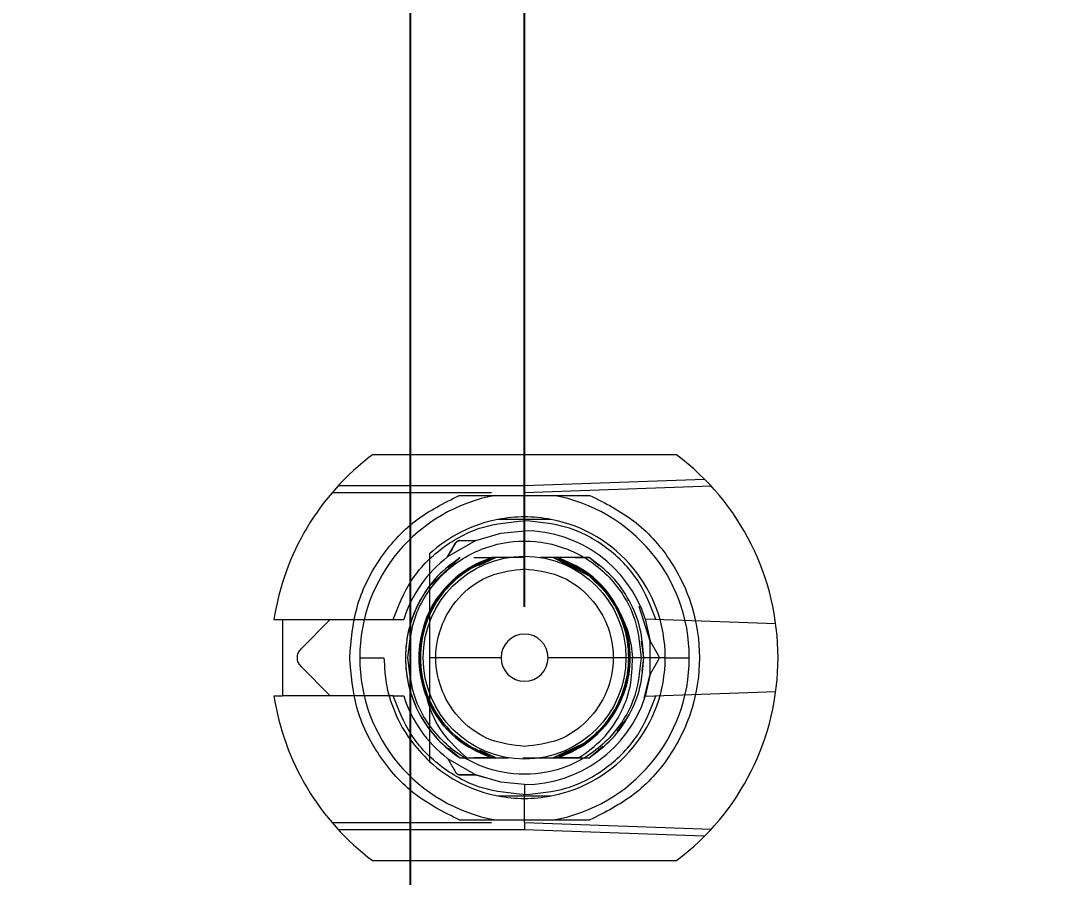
# Model space of a CAD drawing. Header units: millimetres. Extents: x -84 to 500, y -79 to 355.
# Drawn here: x 197.83 to 218.03, y 236.21 to 253.1 of the extents above; entities that cross this region are included whole.
import ezdxf
from ezdxf.lldxf.tags import DXFTag

# ---------------------------------------------------------------- set-up
doc = ezdxf.new("R2010")
doc.units = ezdxf.units.MM
doc.header["$PDSIZE"] = -1
tags = doc.linetypes.add('HIDDEN', pattern=[1.905, 1.27, -0.635]).pattern_tags.tags
tags[6:7] = [DXFTag(74, 4), DXFTag(75, 0), DXFTag(340, '0'), DXFTag(46, 1.0), DXFTag(50, 0.0), DXFTag(44, 0.0), DXFTag(45, 0.0)]
tags[4:5] = [DXFTag(74, 4), DXFTag(75, 0), DXFTag(340, '0'), DXFTag(46, 1.0), DXFTag(50, 0.0), DXFTag(44, 0.0), DXFTag(45, 0.0)]
doc.dimstyles.new('ISO-25', dxfattribs={"dimtxt": 2.5, "dimasz": 2.5, "dimexe": 1.25, "dimexo": 0.625, "dimtad": 1, "dimtxsty": 'Standard', "dimcen": 2.5, "dimadec": 0, "dimazin": 0, "dimtfac": 1, "dimtmove": 0, "dimatfit": 3, "dimfxl": 0, "dimarcsym": 0})

# ---------------------------------------------------------------- blocks, each defined once
blk = doc.blocks.new('*D108')
at = {"color": 0, "linetype": 'ByBlock', "lineweight": -2}
blk.add_line((199.14, 281.62), (199.14, 338.512), dxfattribs=at)
at = {"layer": 'DEFPOINTS', "color": 0, "linetype": 'ByBlock'}
blk.add_point((199.14, 280.62), dxfattribs=at)
at = {"color": 0, "linetype": 'ByBlock', "insert": (195.866, 329.167), "char_height": 3.5, "attachment_point": 5, "rotation": 90}
blk.add_mtext('199,140', dxfattribs=at)
blk = doc.blocks.new('*D173')
at = {"color": 0, "linetype": 'ByBlock', "lineweight": -2}
for p, q in [((277.156, 317.086), (277.156, 345.059)), ((272.91, 310.482), (277.156, 317.086)), ((272.91, 282.085), (272.91, 310.482))]:
    blk.add_line(p, q, dxfattribs=at)
at = {"layer": 'DEFPOINTS', "color": 0, "linetype": 'ByBlock'}
blk.add_point((272.91, 281.085), dxfattribs=at)
at = {"color": 0, "linetype": 'ByBlock', "insert": (273.882, 335.136), "char_height": 3.5, "attachment_point": 5, "rotation": 90}
blk.add_mtext('273,130', dxfattribs=at)
blk = doc.blocks.new('*D104')
at = {"color": 0, "linetype": 'ByBlock', "lineweight": -2}
for p, q in [((357.387, 315.419), (357.387, 343.952)), ((359.8, 308.815), (357.387, 315.419)), ((359.8, 282.085), (359.8, 308.815))]:
    blk.add_line(p, q, dxfattribs=at)
at = {"layer": 'DEFPOINTS', "color": 0, "linetype": 'ByBlock'}
blk.add_point((359.8, 281.085), dxfattribs=at)
at = {"color": 0, "linetype": 'ByBlock', "insert": (354.113, 333.75), "char_height": 3.5, "attachment_point": 5, "rotation": 90}
blk.add_mtext('359,800', dxfattribs=at)
blk = doc.blocks.new('*D107')
at = {"color": 0, "linetype": 'ByBlock', "lineweight": -2}
blk.add_line((225.565, 287.37), (225.565, 343.578), dxfattribs=at)
at = {"layer": 'DEFPOINTS', "color": 0, "linetype": 'ByBlock'}
blk.add_point((225.565, 286.37), dxfattribs=at)
at = {"color": 0, "linetype": 'ByBlock', "insert": (222.291, 332.78), "char_height": 3.5, "attachment_point": 5, "rotation": 90}
blk.add_mtext('225,565', dxfattribs=at)
blk = doc.blocks.new('*D182')
at = {"color": 0, "linetype": 'ByBlock', "lineweight": -2}
for p, q in [((297.66, 315.284), (297.66, 343.817)), ((306.665, 308.68), (297.66, 315.284)), ((306.665, 287.37), (306.665, 308.68))]:
    blk.add_line(p, q, dxfattribs=at)
at = {"layer": 'DEFPOINTS', "color": 0, "linetype": 'ByBlock'}
blk.add_point((306.665, 286.37), dxfattribs=at)
at = {"color": 0, "linetype": 'ByBlock', "insert": (294.386, 333.614), "char_height": 3.5, "attachment_point": 5, "rotation": 90}
blk.add_mtext('306,860', dxfattribs=at)
blk = doc.blocks.new('*D103')
at = {"color": 0, "linetype": 'ByBlock', "lineweight": -2}
blk.add_line((392.56, 287.37), (392.56, 345.31), dxfattribs=at)
at = {"layer": 'DEFPOINTS', "color": 0, "linetype": 'ByBlock'}
blk.add_point((392.56, 286.37), dxfattribs=at)
at = {"color": 0, "linetype": 'ByBlock', "insert": (389.286, 334.81), "char_height": 3.5, "attachment_point": 5, "rotation": 90}
blk.add_mtext('392,560', dxfattribs=at)
blk = doc.blocks.new('*D60')
at = {"color": 0, "linetype": 'ByBlock', "lineweight": -2}
for p, q in [((429.688, 279.42), (436.292, 282.059)), ((436.292, 282.059), (465.42, 282.059)), ((399.51, 279.42), (429.688, 279.42))]:
    blk.add_line(p, q, dxfattribs=at)
at = {"layer": 'DEFPOINTS', "color": 0, "linetype": 'ByBlock'}
blk.add_point((398.51, 279.42), dxfattribs=at)
at = {"color": 0, "linetype": 'ByBlock', "insert": (454.92, 285.333), "char_height": 3.5, "attachment_point": 5}
blk.add_mtext('279,420', dxfattribs=at)
blk = doc.blocks.new('*D190')
at = {"color": 0, "linetype": 'ByBlock', "lineweight": -2}
for p, q in [((429.827, 280.62), (436.431, 290.705)), ((436.431, 290.705), (464.964, 290.705)), ((361.265, 280.62), (429.827, 280.62))]:
    blk.add_line(p, q, dxfattribs=at)
at = {"layer": 'DEFPOINTS', "color": 0, "linetype": 'ByBlock'}
blk.add_point((360.265, 280.62), dxfattribs=at)
at = {"color": 0, "linetype": 'ByBlock', "insert": (454.762, 293.979), "char_height": 3.5, "attachment_point": 5}
blk.add_mtext('280,620', dxfattribs=at)
blk = doc.blocks.new('*D116')
at = {"color": 0, "linetype": 'ByBlock', "lineweight": -2}
for p, q in [((400.941, 308.34), (400.941, 337.468)), ((407.239, 301.736), (400.941, 308.34)), ((407.239, 211.51), (407.239, 301.736))]:
    blk.add_line(p, q, dxfattribs=at)
at = {"layer": 'DEFPOINTS', "color": 0, "linetype": 'ByBlock'}
blk.add_point((407.239, 210.51), dxfattribs=at)
at = {"color": 0, "linetype": 'ByBlock', "insert": (397.667, 326.968), "char_height": 3.5, "attachment_point": 5, "rotation": 90}
blk.add_mtext('407,239', dxfattribs=at)
blk = doc.blocks.new('*D94')
at = {"color": 0, "linetype": 'ByBlock', "lineweight": -2}
for p, q in [((432.095, 298.31), (435.867, 300.366)), ((435.867, 300.366), (463.84, 300.366)), ((426.491, 298.31), (432.095, 298.31))]:
    blk.add_line(p, q, dxfattribs=at)
at = {"layer": 'DEFPOINTS', "color": 0, "linetype": 'ByBlock'}
blk.add_point((425.491, 298.31), dxfattribs=at)
at = {"color": 0, "linetype": 'ByBlock', "insert": (453.918, 303.64), "char_height": 3.5, "attachment_point": 5}
blk.add_mtext('298,310', dxfattribs=at)
blk = doc.blocks.new('*D100')
at = {"color": 0, "linetype": 'ByBlock', "lineweight": -2}
for p, q in [((438.404, 304.8), (441.522, 311.942)), ((441.522, 311.942), (469.46, 311.942)), ((432.8, 304.8), (438.404, 304.8))]:
    blk.add_line(p, q, dxfattribs=at)
at = {"layer": 'DEFPOINTS', "color": 0, "linetype": 'ByBlock'}
blk.add_point((431.8, 304.8), dxfattribs=at)
at = {"color": 0, "linetype": 'ByBlock', "insert": (459.555, 315.216), "char_height": 3.5, "attachment_point": 5}
blk.add_mtext('304,800', dxfattribs=at)
blk = doc.blocks.new('*D102')
at = {"color": 0, "linetype": 'ByBlock', "lineweight": -2}
for p, q in [((423.034, 313.81), (423.034, 341.188)), ((431.8, 311.404), (423.034, 313.81)), ((431.8, 305.8), (431.8, 311.404))]:
    blk.add_line(p, q, dxfattribs=at)
at = {"layer": 'DEFPOINTS', "color": 0, "linetype": 'ByBlock'}
blk.add_point((431.8, 304.8), dxfattribs=at)
at = {"color": 0, "linetype": 'ByBlock', "insert": (419.76, 331.563), "char_height": 3.5, "attachment_point": 5, "rotation": 90}
blk.add_mtext('431,800', dxfattribs=at)
blk = doc.blocks.new('*D114')
at = {"color": 0, "linetype": 'ByBlock', "lineweight": -2}
for p, q in [((427.163, 240.585), (433.767, 246.415)), ((433.767, 246.415), (462.895, 246.415)), ((407.051, 240.585), (427.163, 240.585))]:
    blk.add_line(p, q, dxfattribs=at)
at = {"layer": 'DEFPOINTS', "color": 0, "linetype": 'ByBlock'}
blk.add_point((406.051, 240.585), dxfattribs=at)
at = {"color": 0, "linetype": 'ByBlock', "insert": (452.395, 249.689), "char_height": 3.5, "attachment_point": 5}
blk.add_mtext('240,585', dxfattribs=at)
blk = doc.blocks.new('*D117')
at = {"color": 0, "linetype": 'ByBlock', "lineweight": -2}
for p, q in [((375.623, 311.577), (375.623, 340.11)), ((378.2, 304.973), (375.623, 311.577)), ((378.2, 242.005), (378.2, 304.973))]:
    blk.add_line(p, q, dxfattribs=at)
at = {"layer": 'DEFPOINTS', "color": 0, "linetype": 'ByBlock'}
blk.add_point((378.2, 241.005), dxfattribs=at)
at = {"color": 0, "linetype": 'ByBlock', "insert": (372.349, 329.907), "char_height": 3.5, "attachment_point": 5, "rotation": 90}
blk.add_mtext('378,200', dxfattribs=at)
blk = doc.blocks.new('*D118')
at = {"color": 0, "linetype": 'ByBlock', "lineweight": -2}
for p, q in [((346.874, 316.264), (346.874, 343.047)), ((350.01, 309.66), (346.874, 316.264)), ((350.01, 242.005), (350.01, 309.66))]:
    blk.add_line(p, q, dxfattribs=at)
at = {"layer": 'DEFPOINTS', "color": 0, "linetype": 'ByBlock'}
blk.add_point((350.01, 241.005), dxfattribs=at)
at = {"color": 0, "linetype": 'ByBlock', "insert": (343.6, 333.72), "char_height": 3.5, "attachment_point": 5, "rotation": 90}
blk.add_mtext('350,010', dxfattribs=at)
blk = doc.blocks.new('*D186')
at = {"color": 0, "linetype": 'ByBlock', "lineweight": -2}
for p, q in [((332.635, 315.682), (332.635, 344.81)), ((329.69, 309.078), (332.635, 315.682)), ((329.69, 241.54), (329.69, 309.078))]:
    blk.add_line(p, q, dxfattribs=at)
at = {"layer": 'DEFPOINTS', "color": 0, "linetype": 'ByBlock'}
blk.add_point((329.69, 240.54), dxfattribs=at)
at = {"color": 0, "linetype": 'ByBlock', "insert": (329.361, 334.31), "char_height": 3.5, "attachment_point": 5, "rotation": 90}
blk.add_mtext('329,690', dxfattribs=at)
blk = doc.blocks.new('*D120')
at = {"color": 0, "linetype": 'ByBlock', "lineweight": -2}
for p, q in [((316.639, 311.78), (316.639, 340.313)), ((309.37, 305.176), (316.639, 311.78)), ((309.37, 242.005), (309.37, 305.176))]:
    blk.add_line(p, q, dxfattribs=at)
at = {"layer": 'DEFPOINTS', "color": 0, "linetype": 'ByBlock'}
blk.add_point((309.37, 241.005), dxfattribs=at)
at = {"color": 0, "linetype": 'ByBlock', "insert": (313.365, 330.111), "char_height": 3.5, "attachment_point": 5, "rotation": 90}
blk.add_mtext('309,370', dxfattribs=at)
blk = doc.blocks.new('*D178')
at = {"color": 0, "linetype": 'ByBlock', "lineweight": -2}
for p, q in [((289.51, 315.616), (289.51, 344.149)), ((288.991, 309.012), (289.51, 315.616)), ((288.991, 241.567), (288.991, 309.012))]:
    blk.add_line(p, q, dxfattribs=at)
at = {"layer": 'DEFPOINTS', "color": 0, "linetype": 'ByBlock'}
blk.add_point((288.991, 240.567), dxfattribs=at)
at = {"color": 0, "linetype": 'ByBlock', "insert": (286.236, 333.946), "char_height": 3.5, "attachment_point": 5, "rotation": 90}
blk.add_mtext('288,991', dxfattribs=at)
blk = doc.blocks.new('*D174')
at = {"color": 0, "linetype": 'ByBlock', "lineweight": -2}
for p, q in [((270.766, 315.543), (270.766, 344.671)), ((268.51, 308.939), (270.766, 315.543)), ((268.51, 242.005), (268.51, 308.939))]:
    blk.add_line(p, q, dxfattribs=at)
at = {"layer": 'DEFPOINTS', "color": 0, "linetype": 'ByBlock'}
blk.add_point((268.51, 241.005), dxfattribs=at)
at = {"color": 0, "linetype": 'ByBlock', "insert": (267.492, 334.171), "char_height": 3.5, "attachment_point": 5, "rotation": 90}
blk.add_mtext('268,730', dxfattribs=at)
blk = doc.blocks.new('*D168')
at = {"color": 0, "linetype": 'ByBlock', "lineweight": -2}
for p, q in [((252.259, 316.84), (252.259, 344.813)), ((248.41, 310.236), (252.259, 316.84)), ((248.41, 241.54), (248.41, 310.236))]:
    blk.add_line(p, q, dxfattribs=at)
at = {"layer": 'DEFPOINTS', "color": 0, "linetype": 'ByBlock'}
blk.add_point((248.41, 240.54), dxfattribs=at)
at = {"color": 0, "linetype": 'ByBlock', "insert": (248.985, 334.89), "char_height": 3.5, "attachment_point": 5, "rotation": 90}
blk.add_mtext('248,410', dxfattribs=at)
blk = doc.blocks.new('*D167')
at = {"color": 0, "linetype": 'ByBlock', "lineweight": -2}
for p, q in [((237.188, 315.471), (237.188, 344.004)), ((228.09, 308.867), (237.188, 315.471)), ((228.09, 241.54), (228.09, 308.867))]:
    blk.add_line(p, q, dxfattribs=at)
at = {"layer": 'DEFPOINTS', "color": 0, "linetype": 'ByBlock'}
blk.add_point((228.09, 240.54), dxfattribs=at)
at = {"color": 0, "linetype": 'ByBlock', "insert": (233.914, 333.801), "char_height": 3.5, "attachment_point": 5, "rotation": 90}
blk.add_mtext('228,090', dxfattribs=at)
blk = doc.blocks.new('*D165')
at = {"color": 0, "linetype": 'ByBlock', "lineweight": -2}
for p, q in [((212.567, 311.148), (212.567, 339.681)), ((207.77, 304.544), (212.567, 311.148)), ((207.77, 241.54), (207.77, 304.544))]:
    blk.add_line(p, q, dxfattribs=at)
at = {"layer": 'DEFPOINTS', "color": 0, "linetype": 'ByBlock'}
blk.add_point((207.77, 240.54), dxfattribs=at)
at = {"color": 0, "linetype": 'ByBlock', "insert": (209.293, 329.479), "char_height": 3.5, "attachment_point": 5, "rotation": 90}
blk.add_mtext('207,770', dxfattribs=at)
blk = doc.blocks.new('*D166')
at = {"color": 0, "linetype": 'ByBlock', "lineweight": -2}
for p, q in [((231.074, 312.744), (231.074, 341.872)), ((225.84, 306.14), (231.074, 312.744)), ((225.84, 174.27), (225.84, 306.14))]:
    blk.add_line(p, q, dxfattribs=at)
at = {"layer": 'DEFPOINTS', "color": 0, "linetype": 'ByBlock'}
blk.add_point((225.84, 173.27), dxfattribs=at)
at = {"color": 0, "linetype": 'ByBlock', "insert": (227.8, 331.372), "char_height": 3.5, "attachment_point": 5, "rotation": 90}
blk.add_mtext('225,840', dxfattribs=at)
blk = doc.blocks.new('*D169')
at = {"color": 0, "linetype": 'ByBlock', "lineweight": -2}
for p, q in [((244.324, 314.702), (244.324, 342.675)), ((246.16, 308.098), (244.324, 314.702)), ((246.16, 174.27), (246.16, 308.098))]:
    blk.add_line(p, q, dxfattribs=at)
at = {"layer": 'DEFPOINTS', "color": 0, "linetype": 'ByBlock'}
blk.add_point((246.16, 173.27), dxfattribs=at)
at = {"color": 0, "linetype": 'ByBlock', "insert": (241.05, 332.753), "char_height": 3.5, "attachment_point": 5, "rotation": 90}
blk.add_mtext('246,160', dxfattribs=at)
blk = doc.blocks.new('*D176')
at = {"color": 0, "linetype": 'ByBlock', "lineweight": -2}
for p, q in [((260.19, 315.984), (260.19, 345.112)), ((266.26, 309.38), (260.19, 315.984)), ((266.26, 174.27), (266.26, 309.38))]:
    blk.add_line(p, q, dxfattribs=at)
at = {"layer": 'DEFPOINTS', "color": 0, "linetype": 'ByBlock'}
blk.add_point((266.26, 173.27), dxfattribs=at)
at = {"color": 0, "linetype": 'ByBlock', "insert": (256.916, 334.612), "char_height": 3.5, "attachment_point": 5, "rotation": 90}
blk.add_mtext('266,480', dxfattribs=at)
blk = doc.blocks.new('*D177')
at = {"color": 0, "linetype": 'ByBlock', "lineweight": -2}
for p, q in [((283.068, 313.271), (283.068, 341.804)), ((286.8, 306.667), (283.068, 313.271)), ((286.8, 174.27), (286.8, 306.667))]:
    blk.add_line(p, q, dxfattribs=at)
at = {"layer": 'DEFPOINTS', "color": 0, "linetype": 'ByBlock'}
blk.add_point((286.8, 173.27), dxfattribs=at)
at = {"color": 0, "linetype": 'ByBlock', "insert": (279.794, 331.601), "char_height": 3.5, "attachment_point": 5, "rotation": 90}
blk.add_mtext('286,800', dxfattribs=at)
blk = doc.blocks.new('*D183')
at = {"color": 0, "linetype": 'ByBlock', "lineweight": -2}
for p, q in [((308.562, 314.116), (308.562, 341.494)), ((306.925, 307.512), (308.562, 314.116)), ((306.925, 174.27), (306.925, 307.512))]:
    blk.add_line(p, q, dxfattribs=at)
at = {"layer": 'DEFPOINTS', "color": 0, "linetype": 'ByBlock'}
blk.add_point((306.925, 173.27), dxfattribs=at)
at = {"color": 0, "linetype": 'ByBlock', "insert": (305.288, 331.869), "char_height": 3.5, "attachment_point": 5, "rotation": 90}
blk.add_mtext('307,120', dxfattribs=at)
blk = doc.blocks.new('*D185')
at = {"color": 0, "linetype": 'ByBlock', "lineweight": -2}
for p, q in [((325.43, 309.484), (325.43, 338.612)), ((327.44, 302.88), (325.43, 309.484)), ((327.44, 174.27), (327.44, 302.88))]:
    blk.add_line(p, q, dxfattribs=at)
at = {"layer": 'DEFPOINTS', "color": 0, "linetype": 'ByBlock'}
blk.add_point((327.44, 173.27), dxfattribs=at)
at = {"color": 0, "linetype": 'ByBlock', "insert": (322.156, 328.112), "char_height": 3.5, "attachment_point": 5, "rotation": 90}
blk.add_mtext('327,440', dxfattribs=at)
blk = doc.blocks.new('*D187')
at = {"color": 0, "linetype": 'ByBlock', "lineweight": -2}
for p, q in [((338.803, 312.856), (338.803, 341.984)), ((347.76, 306.252), (338.803, 312.856)), ((347.76, 174.27), (347.76, 306.252))]:
    blk.add_line(p, q, dxfattribs=at)
at = {"layer": 'DEFPOINTS', "color": 0, "linetype": 'ByBlock'}
blk.add_point((347.76, 173.27), dxfattribs=at)
at = {"color": 0, "linetype": 'ByBlock', "insert": (335.529, 331.484), "char_height": 3.5, "attachment_point": 5, "rotation": 90}
blk.add_mtext('347,760', dxfattribs=at)
blk = doc.blocks.new('*D188')
at = {"color": 0, "linetype": 'ByBlock', "lineweight": -2}
for p, q in [((366.99, 308.283), (366.99, 337.411)), ((375.63, 301.679), (366.99, 308.283)), ((375.63, 176.67), (375.63, 301.679))]:
    blk.add_line(p, q, dxfattribs=at)
at = {"layer": 'DEFPOINTS', "color": 0, "linetype": 'ByBlock'}
blk.add_point((375.63, 175.67), dxfattribs=at)
at = {"color": 0, "linetype": 'ByBlock', "insert": (363.716, 326.911), "char_height": 3.5, "attachment_point": 5, "rotation": 90}
blk.add_mtext('375,630', dxfattribs=at)
blk = doc.blocks.new('*D163')
at = {"color": 0, "linetype": 'ByBlock', "lineweight": -2}
for p, q in [((206.531, 313.168), (206.531, 341.701)), ((205.52, 306.564), (206.531, 313.168)), ((205.52, 174.27), (205.52, 306.564))]:
    blk.add_line(p, q, dxfattribs=at)
at = {"layer": 'DEFPOINTS', "color": 0, "linetype": 'ByBlock'}
blk.add_point((205.52, 173.27), dxfattribs=at)
at = {"color": 0, "linetype": 'ByBlock', "insert": (203.257, 331.498), "char_height": 3.5, "attachment_point": 5, "rotation": 90}
blk.add_mtext('205,520', dxfattribs=at)

msp = doc.modelspace()

# ---------------------------------------------------------------- linework, layer by layer
at = {"color": 7, "linetype": 'Continuous', "lineweight": 15}
for p, q in [((210.77, 244.54), (204.77, 244.54)), ((202.8266, 241.29), (202.995, 241.29)), ((202.995, 241.29), (202.995, 239.79)), ((204.52, 240.54), (204.995, 240.54)), ((207.3052, 240.54), (205.895, 240.54)), ((210.545, 240.54), (208.2348, 240.54)), ((210.545, 240.54), (211.02, 240.54)), ((202.8266, 239.79), (202.995, 239.79)), ((204.77, 236.54), (210.77, 236.54))]:
    msp.add_line(p, q, dxfattribs=at)
at = {"color": 7, "linetype": 'HIDDEN', "lineweight": 0}
for p, q in [((207.77, 243.9344), (211.3225, 244.0585)), ((204.0987, 243.9343), (207.77, 243.9343)), ((207.77, 243.79), (207.77, 243.9344)), ((211.4557, 243.9187), (207.77, 243.79)), ((207.1197, 243.79), (203.9703, 243.79)), ((207.77, 243.24), (207.77, 243.79)), ((207.77, 243.24), (207.77, 243.04)), ((208.2944, 243.265), (208.2944, 243.265)), ((206.8101, 242.8484), (206.2509, 242.5255)), ((206.2509, 242.5255), (206.4084, 242.7984)), ((205.8808, 241.9376), (206.4965, 242.515)), ((206.4965, 242.515), (206.2605, 242.3172)), ((206.5474, 242.2211), (207.1191, 242.515)), ((206.5474, 242.221), (207.1191, 242.515)), ((206.7691, 242.515), (207.1191, 242.515)), ((206.865, 242.3552), (207.204, 242.515)), ((207.204, 242.515), (206.865, 242.3552)), ((207.1191, 242.515), (206.878, 242.391)), ((207.4548, 242.515), (207.204, 242.515)), ((207.6884, 242.515), (207.4548, 242.515)), ((207.77, 242.515), (207.5019, 242.515)), ((208.336, 242.515), (208.0852, 242.515)), ((208.336, 242.515), (209.0415, 242.1538)), ((208.336, 242.515), (208.8059, 242.2934)), ((208.8058, 242.2935), (208.336, 242.515)), ((208.336, 242.515), (208.8681, 242.2641)), ((208.8681, 242.2641), (208.336, 242.515)), ((208.336, 242.515), (208.8681, 242.2641)), ((208.8681, 242.2641), (208.336, 242.515)), ((209.0435, 242.515), (208.4209, 242.515)), ((208.8679, 242.2852), (208.4209, 242.515)), ((208.4209, 242.515), (208.9349, 242.2507)), ((208.9349, 242.2507), (208.4209, 242.515)), ((208.4209, 242.515), (208.9349, 242.2507)), ((208.7709, 242.515), (209.0435, 242.515)), ((209.1829, 242.3982), (209.0435, 242.515)), ((209.241, 242.3496), (209.0435, 242.515)), ((210.2491, 240.8629), (210.0289, 241.551)), ((202.995, 241.29), (205.1763, 241.29)), ((203.3619, 240.7168), (203.9352, 241.29)), ((210.1501, 241.3049), (212.7242, 241.215)), ((210.1501, 241.3049), (210.2491, 240.8629)), ((210.12, 240.54), (210.0794, 240.8637)), ((210.12, 240.54), (210.0811, 240.8503)), ((210.2491, 240.8629), (210.4066, 240.59)), ((210.2491, 240.2171), (210.2491, 240.8629)), ((210.0868, 240.2751), (210.12, 240.54)), ((210.4066, 240.49), (210.2491, 240.2171)), ((203.9352, 239.79), (203.3619, 240.3632)), ((210.13, 239.7392), (210.2491, 240.2171)), ((210.2491, 240.2171), (210.1501, 239.7751)), ((212.7242, 239.865), (210.1501, 239.7751)), ((205.1763, 239.79), (202.995, 239.79)), ((209.5945, 239.0834), (209.8052, 239.365)), ((208.8925, 238.8274), (208.336, 238.565)), ((208.336, 238.565), (208.8925, 238.8274)), ((208.8925, 238.8274), (208.336, 238.565)), ((208.336, 238.565), (208.8925, 238.8274)), ((208.4209, 238.565), (208.9332, 238.8284)), ((209.0435, 238.565), (209.317, 238.7942)), ((206.2681, 238.7564), (206.4965, 238.565)), ((206.3182, 238.7144), (206.4965, 238.565)), ((206.8043, 238.7269), (207.1191, 238.565)), ((207.204, 238.565), (206.8867, 238.7146)), ((206.8911, 238.7125), (207.204, 238.565)), ((206.2509, 238.5545), (206.8101, 238.2316)), ((206.4965, 238.565), (207.4548, 238.565)), ((206.7691, 238.565), (207.1191, 238.565)), ((207.1191, 238.565), (206.7691, 238.565)), ((207.7365, 238.565), (208.0852, 238.565)), ((208.0852, 238.565), (208.8426, 238.565)), ((208.4209, 238.565), (209.0435, 238.565)), ((208.8426, 238.565), (208.4209, 238.565)), ((206.8101, 238.2316), (206.495, 238.2316)), ((206.8101, 238.2316), (207.0123, 238.1736)), ((207.77, 238.04), (207.77, 237.84)), ((207.77, 237.29), (207.77, 237.84)), ((203.9703, 237.29), (207.1197, 237.29)), ((207.77, 237.29), (211.4557, 237.1613)), ((207.77, 237.29), (207.77, 237.1457)), ((207.77, 237.1457), (204.0987, 237.1457)), ((211.3225, 237.0215), (207.77, 237.1456))]:
    msp.add_line(p, q, dxfattribs=at)
at = {"color": 7, "linetype": 'HIDDEN', "lineweight": 0, "flags": 128}
for points in [[(206.8101, 242.8484), (207.3044, 242.9963), (207.7785, 243.04)], [(206.4965, 242.515), (206.4965, 242.515)], [(207.204, 242.515), (207.204, 242.515)], [(207.204, 242.515), (207.204, 242.515)], [(207.204, 242.515), (207.204, 242.515)], [(207.204, 242.515), (207.204, 242.515)], [(207.204, 242.515), (207.204, 242.515)], [(208.336, 242.515), (208.336, 242.515)], [(208.336, 242.515), (208.336, 242.515)], [(208.336, 242.515), (208.336, 242.515)], [(208.336, 242.515), (208.336, 242.515)], [(208.336, 242.515), (208.336, 242.515)], [(208.336, 242.515), (208.336, 242.515)], [(208.336, 242.515), (208.336, 242.515)], [(208.336, 242.515), (208.336, 242.515)], [(209.0435, 242.515), (209.0435, 242.515)], [(205.8408, 239.7639), (205.837, 239.7925), (205.8369, 239.8014), (205.8371, 239.8027), (205.8375, 239.8036), (205.8377, 239.8037), (205.8377, 239.8038), (205.8378, 239.8038), (205.8378, 239.8038), (205.8378, 239.8038), (205.8378, 239.8038), (205.8378, 239.8038), (205.8377, 239.8038), (205.8375, 239.8038), (205.8374, 239.8038), (205.8374, 239.8038), (205.8374, 239.8038), (205.8374, 239.8038), (205.8374, 239.8038), (205.8375, 239.8038), (205.8377, 239.8039), (205.8379, 239.8039), (205.838, 239.804), (205.838, 239.804), (205.8381, 239.804), (205.8381, 239.804), (205.8381, 239.804), (205.8381, 239.804), (205.8384, 239.804), (205.8388, 239.8039), (205.8394, 239.8035), (205.8421, 239.8006), (205.9063, 239.6711), (205.9934, 239.5081)], [(209.5492, 239.5128), (209.5492, 239.5128)], [(208.7972, 238.7608), (208.7972, 238.7608)], [(206.4965, 238.565), (206.4965, 238.565)], [(206.4965, 238.565), (206.4965, 238.565)], [(206.4965, 238.565), (206.4965, 238.565)], [(206.4965, 238.565), (206.4965, 238.565)], [(206.4965, 238.565), (206.4965, 238.565)], [(206.4965, 238.565), (206.4965, 238.565)], [(206.4965, 238.565), (206.4965, 238.565)], [(206.4965, 238.565), (206.4965, 238.565)], [(207.4548, 238.565), (207.4548, 238.565)], [(208.0852, 238.565), (208.0852, 238.565)], [(209.0435, 238.565), (209.0435, 238.565)], [(209.0435, 238.565), (209.0435, 238.565)], [(209.0435, 238.565), (209.0435, 238.565)], [(209.0435, 238.565), (209.0435, 238.565)], [(209.0435, 238.565), (209.0435, 238.565)], [(209.0435, 238.565), (209.0435, 238.565)], [(209.0435, 238.565), (209.0435, 238.565)], [(207.77, 238.04), (207.3044, 238.0837), (206.8101, 238.2316)]]:
    msp.add_lwpolyline(points, dxfattribs=at)
at = {"color": 7, "linetype": 'HIDDEN', "lineweight": 0}
msp.add_circle((207.77, 240.54), 2, dxfattribs=at)
at = {"color": 7, "linetype": 'Continuous', "lineweight": 15}
for radius, start, end in [(5, 126.8699, 171.37307), (5, 306.8699, 53.1301), (3.25, 100.06327, 180), (3.25, 0, 79.93673), (2.775, 100.89324, 132.50663), (2.775, 79.10676, 100.89295), (2.775, 0, 79.10705), (0.4648, 0, 180), (3.25, 180, 259.93673), (0.4648, 180, 0), (2.775, 280.89295, 0), (3.25, 280.06327, 0), (5, 188.62693, 233.1301), (2.775, 227.49336, 259.10705), (2.775, 259.10668, 280.89376)]:
    msp.add_arc((207.77, 240.54), radius, start, end, dxfattribs=at)
at = {"color": 7, "linetype": 'HIDDEN', "lineweight": 0}
for radius, start, end in [(2.5, 17.81569, 90), (2.5, 127.42024, 162.5424), (2.35, 143.50581, 237.18508), (2.5, 197.4576, 232.57976), (2.5, 270, 342.18431)]:
    msp.add_arc((207.77, 240.54), radius, start, end, dxfattribs=at)
at = {"color": 7, "linetype": 'Continuous', "lineweight": 15}
for points, knots in [([(204.32, 240.546), (204.3486, 240.8795), (204.4072, 241.5617), (204.8734, 242.4995), (205.5703, 243.2811), (206.1817, 243.5893), (206.4806, 243.74)], [0, 0, 0, 0, 0.2444238, 0.5, 0.7555762, 1, 1, 1, 1]), ([(206.4806, 243.74), (206.6151, 243.74), (206.7889, 243.74), (206.9832, 243.74), (207.0638, 243.74), (207.1178, 243.74), (207.1574, 243.74), (207.1836, 243.74), (207.1976, 243.74), (207.2017, 243.74), (207.202, 243.74), (207.2021, 243.74)], [0, 0, 0, 0, 0.5219302, 0.6747067, 0.7796367, 0.8517307, 0.9016652, 0.9545658, 0.9758811, 0.9930943, 1, 1, 1, 1]), ([(207.2021, 243.74), (207.378, 243.74), (207.7305, 243.74), (208.1236, 243.74), (208.316, 243.74), (208.3379, 243.74)], [0, 0, 0, 0, 0.4691002, 0.9396132, 1, 1, 1, 1]), ([(208.3379, 243.74), (208.3384, 243.74), (208.3396, 243.74), (208.3513, 243.74), (208.3948, 243.74), (208.5913, 243.74), (208.8252, 243.74), (209.0214, 243.74), (209.0594, 243.74)], [0, 0, 0, 0, 0.01692941, 0.03930051, 0.08169503, 0.23619785, 0.85215674, 1, 1, 1, 1]), ([(209.0594, 243.74), (209.3584, 243.5891), (209.9701, 243.2803), (210.6722, 242.497), (211.1206, 241.5573), (211.2686, 240.54), (211.1206, 239.5227), (210.6722, 238.583), (209.9701, 237.7997), (209.3584, 237.4909), (209.0594, 237.34)], [0, 0, 0, 0, 0.1222036, 0.25, 0.3777964, 0.5, 0.6222036, 0.75, 0.8777964, 1, 1, 1, 1]), ([(208.2944, 243.265), (208.0043, 243.265), (207.6512, 243.265), (207.307, 243.265), (207.2456, 243.265)], [0, 0, 0, 0, 0.8214863, 1, 1, 1, 1]), ([(205.895, 242.5857), (205.895, 242.1481), (205.895, 241.5452), (205.895, 240.7563), (205.895, 240.54)], [0, 0, 0, 0, 0.7257574, 1, 1, 1, 1]), ([(206.4806, 237.34), (206.1809, 237.4912), (205.5677, 237.8005), (204.8697, 238.5854), (204.4042, 239.5271), (204.3476, 240.2115), (204.32, 240.546)], [0, 0, 0, 0, 0.2443904, 0.5, 0.7556096, 1, 1, 1, 1]), ([(204.995, 240.54), (205.0064, 240.3482), (205.0293, 239.9647), (205.2141, 239.4155), (205.494, 238.9083), (205.7613, 238.6323), (205.895, 238.4943)], [0, 0, 0, 0, 0.2500002, 0.5000003, 0.7500002, 1, 1, 1, 1]), ([(205.895, 240.54), (205.895, 240.3451), (205.895, 239.8407), (205.895, 239.1589), (205.895, 238.7099), (205.895, 238.4943)], [0, 0, 0, 0, 0.2465257, 0.6381396, 1, 1, 1, 1]), ([(207.2456, 237.815), (207.5357, 237.815), (207.8888, 237.815), (208.233, 237.815), (208.2944, 237.815)], [0, 0, 0, 0, 0.821497, 1, 1, 1, 1]), ([(206.4806, 237.34), (206.6151, 237.34), (206.7889, 237.34), (206.9832, 237.34), (207.0638, 237.34), (207.1178, 237.34), (207.1574, 237.34), (207.1836, 237.34), (207.1976, 237.34), (207.2017, 237.34), (207.202, 237.34), (207.2021, 237.34)], [0, 0, 0, 0, 0.5219302, 0.6747067, 0.7796367, 0.8517307, 0.9016652, 0.9545658, 0.9758811, 0.9930943, 1, 1, 1, 1]), ([(207.2021, 237.34), (207.378, 237.34), (207.7305, 237.34), (208.1236, 237.34), (208.316, 237.34), (208.3379, 237.34)], [0, 0, 0, 0, 0.4691002, 0.9396132, 1, 1, 1, 1]), ([(208.3379, 237.34), (208.3384, 237.34), (208.3396, 237.34), (208.3513, 237.34), (208.3948, 237.34), (208.5913, 237.34), (208.8252, 237.34), (209.0214, 237.34), (209.0594, 237.34)], [0, 0, 0, 0, 0.01692941, 0.03930051, 0.08169503, 0.23619785, 0.85215674, 1, 1, 1, 1])]:
    msp.add_open_spline(points, degree=3, knots=knots, dxfattribs=at)
at = {"color": 7, "linetype": 'HIDDEN', "lineweight": 0}
for points, knots in [([(205.1763, 241.29), (205.2795, 241.5543), (205.4917, 242.0972), (206.1209, 242.7335), (206.9069, 243.1612), (207.4874, 243.2142), (207.77, 243.24)], [0, 0, 0, 0, 0.24339238, 0.5, 0.75660762, 1, 1, 1, 1]), ([(210.3616, 241.2975), (210.2578, 241.561), (210.0447, 242.1021), (209.4158, 242.7357), (208.6312, 243.1616), (208.052, 243.2143), (207.77, 243.24)], [0, 0, 0, 0, 0.2434225, 0.5, 0.7565775, 1, 1, 1, 1]), ([(205.47, 240.54), (205.5009, 240.8292), (205.5486, 241.2757), (205.8349, 241.8119), (206.1321, 242.1773), (206.4981, 242.4765), (207.0341, 242.7538), (207.77, 242.8958), (208.5057, 242.7538), (209.0418, 242.4766), (209.4077, 242.1775), (209.705, 241.812), (209.9914, 241.2759), (210.0391, 240.8292), (210.07, 240.54)], [0, 0, 0, 0, 0.1197215, 0.1848235, 0.25, 0.315102, 0.3802785, 0.5, 0.6197215, 0.6848235, 0.75, 0.815102, 0.8802785, 1, 1, 1, 1]), ([(206.4084, 242.7984), (206.4133, 242.8056), (206.4231, 242.82), (206.4445, 242.8358), (206.4689, 242.8464), (206.4863, 242.8477), (206.495, 242.8484)], [0, 0, 0, 0, 0.2508005, 0.50000006, 0.74919959, 1, 1, 1, 1]), ([(206.495, 242.8484), (206.4873, 242.8481), (206.4769, 242.8477), (206.4596, 242.8421), (206.4513, 242.8384), (206.4455, 242.8353), (206.4398, 242.8318), (206.4322, 242.8264), (206.4182, 242.814), (206.4126, 242.805), (206.4084, 242.7984)], [0, 0, 0, 0, 0.3001484, 0.4066758, 0.452606, 0.4958734, 0.5400992, 0.5867242, 0.6945387, 1, 1, 1, 1]), ([(206.495, 242.8484), (206.577, 242.8484), (206.6854, 242.8484), (206.7819, 242.8484), (206.8065, 242.8484), (206.8089, 242.8484), (206.8101, 242.8484)], [0, 0, 0, 0, 0.6387178, 0.8437471, 0.9250006, 1, 1, 1, 1]), ([(206.4084, 242.7984), (206.3674, 242.7273), (206.3132, 242.6335), (206.265, 242.5499), (206.2526, 242.5286), (206.2514, 242.5265), (206.2509, 242.5255)], [0, 0, 0, 0, 0.6387212, 0.8437522, 0.9250038, 1, 1, 1, 1]), ([(207.1191, 242.515), (206.9192, 242.4283), (206.5193, 242.2548), (206.0581, 241.7765), (205.7588, 241.1917), (205.6564, 240.54), (205.7588, 239.8884), (206.0581, 239.3035), (206.5193, 238.8252), (206.9192, 238.6517), (207.1191, 238.565)], [0, 0, 0, 0, 0.1249999, 0.2499999, 0.3749998, 0.4999998, 0.6249998, 0.7499998, 0.8749999, 1, 1, 1, 1]), ([(207.204, 238.565), (206.9972, 238.6459), (206.5835, 238.8077), (206.1013, 239.2843), (205.7874, 239.876), (205.6796, 240.54), (205.7873, 241.204), (206.1013, 241.7957), (206.5835, 242.2723), (206.9972, 242.4341), (207.204, 242.515)], [0, 0, 0, 0, 0.1249999, 0.2499999, 0.375, 0.5000001, 0.625, 0.75, 0.8750001, 1, 1, 1, 1]), ([(207.204, 242.515), (206.9972, 242.4341), (206.5835, 242.2723), (206.1013, 241.7957), (205.7873, 241.204), (205.6796, 240.54), (205.7874, 239.876), (206.1013, 239.2843), (206.5835, 238.8077), (206.9972, 238.6459), (207.204, 238.565)], [0, 0, 0, 0, 0.1249999, 0.25, 0.375, 0.4999999, 0.625, 0.7500001, 0.8750001, 1, 1, 1, 1]), ([(207.204, 238.5651), (206.9972, 238.646), (206.5835, 238.8078), (206.1013, 239.2843), (205.7874, 239.876), (205.6796, 240.54), (205.7874, 241.204), (206.1013, 241.7957), (206.5835, 242.2722), (206.9972, 242.434), (207.204, 242.515)], [0, 0, 0, 0, 0.125, 0.2499999, 0.3749997, 0.4999996, 0.6249996, 0.7499996, 0.8749997, 1, 1, 1, 1]), ([(207.204, 242.515), (206.9972, 242.434), (206.5835, 242.2722), (206.1013, 241.7957), (205.7874, 241.204), (205.6796, 240.54), (205.7874, 239.876), (206.1013, 239.2843), (206.5835, 238.8078), (206.9972, 238.646), (207.204, 238.5651)], [0, 0, 0, 0, 0.1250003, 0.2500004, 0.3750004, 0.5000004, 0.6250003, 0.7500001, 0.875, 1, 1, 1, 1]), ([(207.204, 238.565), (206.9972, 238.646), (206.5835, 238.8078), (206.1013, 239.2843), (205.7874, 239.876), (205.6796, 240.54), (205.7874, 241.204), (206.1013, 241.7957), (206.5835, 242.2722), (206.9972, 242.434), (207.204, 242.515)], [0, 0, 0, 0, 0.1250001, 0.2500001, 0.375, 0.5, 0.6249999, 0.7499998, 0.8749999, 1, 1, 1, 1]), ([(207.204, 242.515), (206.9972, 242.434), (206.5835, 242.2722), (206.1013, 241.7957), (205.7874, 241.204), (205.6796, 240.54), (205.7874, 239.876), (206.1013, 239.2843), (206.5835, 238.8078), (206.9972, 238.646), (207.204, 238.565)], [0, 0, 0, 0, 0.1250001, 0.2500002, 0.3750001, 0.5, 0.625, 0.7499999, 0.8749999, 1, 1, 1, 1]), ([(206.0983, 241.7768), (206.2398, 241.9394), (206.5228, 242.2646), (206.9203, 242.4315), (207.1191, 242.515)], [0, 0, 0, 0, 0.5000004, 1, 1, 1, 1]), ([(206.3259, 242.0009), (206.3951, 242.0776), (206.6102, 242.3162), (206.9133, 242.4346), (207.1191, 242.515)], [0, 0, 0, 0, 0.321279, 1, 1, 1, 1]), ([(207.204, 242.515), (207.0648, 242.4668), (206.7864, 242.3704), (206.5523, 242.1914), (206.4353, 242.1019)], [0, 0, 0, 0, 0.5000007, 1, 1, 1, 1]), ([(207.204, 242.515), (207.2036, 242.515), (207.2029, 242.515), (207.196, 242.515), (207.1694, 242.515), (207.1409, 242.515), (207.1191, 242.515)], [0, 0, 0, 0, 0.0688976, 0.145453, 0.3449293, 1, 1, 1, 1]), ([(207.1191, 242.515), (207.1407, 242.515), (207.1688, 242.515), (207.196, 242.515), (207.2029, 242.515), (207.2037, 242.515), (207.204, 242.515)], [0, 0, 0, 0, 0.6594708, 0.8553283, 0.9305157, 1, 1, 1, 1]), ([(208.336, 242.515), (208.3364, 242.515), (208.3371, 242.515), (208.344, 242.515), (208.3706, 242.515), (208.3991, 242.515), (208.4209, 242.515)], [0, 0, 0, 0, 0.0688677, 0.1454157, 0.3449093, 1, 1, 1, 1]), ([(208.4209, 242.515), (208.3993, 242.515), (208.3712, 242.515), (208.344, 242.515), (208.3371, 242.515), (208.3363, 242.515), (208.336, 242.515)], [0, 0, 0, 0, 0.6593585, 0.8552741, 0.9304978, 1, 1, 1, 1]), ([(208.336, 242.515), (208.3364, 242.515), (208.3372, 242.515), (208.344, 242.515), (208.3706, 242.515), (208.3991, 242.515), (208.4209, 242.515)], [0, 0, 0, 0, 0.0689479, 0.1455816, 0.3451712, 1, 1, 1, 1]), ([(208.336, 238.565), (208.5428, 238.6459), (208.9565, 238.8077), (209.4388, 239.2842), (209.7526, 239.876), (209.8604, 240.54), (209.7527, 241.204), (209.4387, 241.7958), (208.9565, 242.2722), (208.5428, 242.4341), (208.336, 242.515)], [0, 0, 0, 0, 0.125, 0.2499999, 0.3749999, 0.5, 0.625, 0.7499999, 0.8749999, 1, 1, 1, 1]), ([(208.4209, 242.515), (208.6208, 242.4283), (209.0207, 242.2548), (209.4819, 241.7765), (209.7812, 241.1917), (209.8837, 240.54), (209.7812, 239.8884), (209.4819, 239.3035), (209.0207, 238.8252), (208.6209, 238.6517), (208.4209, 238.565)], [0, 0, 0, 0, 0.125, 0.25, 0.375, 0.5, 0.6250001, 0.75, 0.875, 1, 1, 1, 1]), ([(209.7095, 241.2571), (209.6343, 241.4299), (209.4724, 241.8019), (209.0178, 242.2537), (208.6199, 242.4279), (208.4209, 242.515)], [0, 0, 0, 0, 0.3025439, 0.6512717, 1, 1, 1, 1]), ([(208.4209, 242.515), (208.6249, 242.4323), (208.9695, 242.2925), (209.2132, 242.015), (209.3126, 241.9018)], [0, 0, 0, 0, 0.5921104, 1, 1, 1, 1]), ([(207.1191, 238.565), (206.9192, 238.6517), (206.5193, 238.8251), (206.0581, 239.3036), (205.7591, 239.8881), (205.6555, 240.5411), (205.7622, 241.1876), (206.0171, 241.7308), (206.2916, 241.9782), (206.4045, 242.0799)], [0, 0, 0, 0, 0.1492875, 0.2985749, 0.4478623, 0.5971496, 0.746437, 0.8957243, 1, 1, 1, 1]), ([(207.1191, 238.565), (206.9192, 238.6517), (206.5193, 238.8251), (206.0581, 239.3036), (205.7591, 239.8881), (205.6554, 240.5411), (205.7623, 241.1875), (206.0151, 241.7277), (206.2867, 241.9727), (206.3967, 242.072)], [0, 0, 0, 0, 0.1496693, 0.2993386, 0.4490079, 0.5986771, 0.7483464, 0.8980157, 1, 1, 1, 1]), ([(206.3946, 242.0699), (206.2853, 241.9713), (206.0145, 241.7269), (205.7623, 241.1875), (205.6554, 240.5411), (205.759, 239.888), (206.058, 239.3036), (206.5193, 238.8251), (206.9192, 238.6517), (207.1191, 238.565)], [0, 0, 0, 0, 0.1013776, 0.2511479, 0.4009184, 0.550689, 0.7004591, 0.8502298, 1, 1, 1, 1]), ([(206.4353, 242.1019), (206.3432, 242.0153), (206.235, 241.9136), (206.1309, 241.8), (206.109, 241.7805), (206.1021, 241.7767), (206.0997, 241.7763), (206.0988, 241.7765), (206.0984, 241.7767), (206.0983, 241.7768)], [0, 0, 0, 0, 0.8053593, 0.9459667, 0.9826923, 0.9932326, 0.9969187, 0.9985022, 1, 1, 1, 1]), ([(209.0415, 242.1538), (209.1798, 242.0257), (209.4565, 241.7696), (209.7198, 241.2611), (209.8441, 240.7072), (209.8112, 240.1387), (209.6264, 239.6001), (209.3017, 239.1345), (208.8655, 238.7635), (208.5125, 238.6312), (208.336, 238.565)], [0, 0, 0, 0, 0.125, 0.2500002, 0.3750006, 0.5000009, 0.6250009, 0.7500008, 0.8750004, 1, 1, 1, 1]), ([(209.6425, 241.4446), (209.5599, 241.5787), (209.3956, 241.8456), (209.1591, 242.0514), (209.0415, 242.1538)], [0, 0, 0, 0, 0.502467, 1, 1, 1, 1]), ([(207.1191, 238.565), (206.9192, 238.6517), (206.5193, 238.8251), (206.058, 239.3036), (205.7591, 239.888), (205.6551, 240.5414), (205.7635, 241.1865), (205.9969, 241.6995), (206.2415, 241.9236), (206.3259, 242.0009)], [0, 0, 0, 0, 0.1532182, 0.3064365, 0.4596547, 0.6128729, 0.7660911, 0.9193093, 1, 1, 1, 1]), ([(206.0851, 241.7587), (205.9739, 241.5713), (205.7516, 241.1964), (205.6583, 240.5387), (205.7583, 239.8887), (206.0583, 239.3034), (206.5193, 238.8252), (206.9192, 238.6517), (207.1191, 238.565)], [0, 0, 0, 0, 0.1666667, 0.3333333, 0.5, 0.6666666, 0.8333333, 1, 1, 1, 1]), ([(208.4209, 238.565), (208.5582, 238.6198), (208.8327, 238.7294), (209.1886, 238.9994), (209.4827, 239.3325), (209.6988, 239.7218), (209.8285, 240.1477), (209.8636, 240.5907), (209.8104, 241.0342), (209.6984, 241.3078), (209.6425, 241.4446)], [0, 0, 0, 0, 0.1250001, 0.2500003, 0.3750004, 0.5000004, 0.6250004, 0.7500003, 0.8750002, 1, 1, 1, 1]), ([(209.6425, 241.4446), (209.7105, 241.3019), (209.8474, 241.015), (209.8818, 240.699), (209.8991, 240.54)], [0, 0, 0, 0, 0.49706337, 1, 1, 1, 1]), ([(205.1763, 241.29), (205.204, 241.29), (205.2591, 241.29), (205.3273, 241.29), (205.3765, 241.29), (205.3823, 241.29), (205.3852, 241.29)], [0, 0, 0, 0, 0.2581054, 0.5125954, 0.7555938, 1, 1, 1, 1]), ([(210.07, 240.54), (210.0391, 240.2508), (209.9914, 239.8043), (209.7051, 239.2681), (209.4079, 238.9027), (209.0419, 238.6035), (208.5059, 238.3262), (207.77, 238.1842), (207.0343, 238.3262), (206.4982, 238.6034), (206.1323, 238.9025), (205.835, 239.268), (205.5486, 239.8041), (205.5009, 240.2508), (205.47, 240.54)], [0, 0, 0, 0, 0.1197215, 0.1848235, 0.25, 0.315102, 0.3802785, 0.5, 0.6197215, 0.6848235, 0.75, 0.815102, 0.8802785, 1, 1, 1, 1]), ([(208.8426, 238.565), (209.0055, 238.6822), (209.3292, 238.915), (209.67, 239.408), (209.8838, 239.9594), (209.894, 240.3474), (209.8991, 240.54)], [0, 0, 0, 0, 0.2550541, 0.5067387, 0.755054, 1, 1, 1, 1]), ([(207.77, 237.84), (207.4874, 237.8658), (206.9069, 237.9188), (206.1209, 238.3465), (205.4917, 238.9828), (205.2795, 239.5257), (205.1763, 239.79)], [0, 0, 0, 0, 0.24339238, 0.5, 0.75660762, 1, 1, 1, 1]), ([(205.1763, 239.79), (205.2041, 239.79), (205.2593, 239.79), (205.3275, 239.79), (205.3765, 239.79), (205.3823, 239.79), (205.3852, 239.79)], [0, 0, 0, 0, 0.25862006, 0.51361745, 0.75609034, 1, 1, 1, 1]), ([(206.631, 238.565), (206.4642, 238.7177), (206.1304, 239.0232), (205.9163, 239.4756), (205.8501, 239.7283), (205.8407, 239.7639)], [0, 0, 0, 0, 0.461832, 0.924144, 1, 1, 1, 1]), ([(207.77, 237.84), (208.052, 237.8657), (208.6312, 237.9184), (209.4158, 238.3443), (210.0447, 238.9779), (210.2578, 239.519), (210.3616, 239.7825)], [0, 0, 0, 0, 0.24342254, 0.5, 0.75657746, 1, 1, 1, 1]), ([(206.2509, 238.5545), (206.2514, 238.5535), (206.2527, 238.5514), (206.265, 238.53), (206.2952, 238.4778), (206.3454, 238.3907), (206.3863, 238.3199), (206.4084, 238.2816)], [0, 0, 0, 0, 0.074114, 0.1549226, 0.3599105, 0.65372, 1, 1, 1, 1]), ([(207.1191, 238.565), (207.1407, 238.565), (207.1688, 238.565), (207.196, 238.565), (207.2029, 238.565), (207.2036, 238.565), (207.204, 238.565)], [0, 0, 0, 0, 0.6593264, 0.8552765, 0.9305099, 1, 1, 1, 1]), ([(207.204, 238.565), (207.2037, 238.565), (207.2029, 238.565), (207.1961, 238.565), (207.1694, 238.565), (207.1409, 238.565), (207.1191, 238.565)], [0, 0, 0, 0, 0.06883967, 0.14531384, 0.34467889, 1, 1, 1, 1]), ([(207.1191, 238.565), (207.1407, 238.565), (207.1688, 238.565), (207.1961, 238.565), (207.2029, 238.565), (207.2037, 238.565), (207.204, 238.565)], [0, 0, 0, 0, 0.659561, 0.8553789, 0.9305367, 1, 1, 1, 1]), ([(208.336, 238.565), (208.3364, 238.565), (208.3371, 238.565), (208.344, 238.565), (208.3706, 238.565), (208.3991, 238.565), (208.4209, 238.565)], [0, 0, 0, 0, 0.0688628, 0.1453806, 0.3448142, 1, 1, 1, 1]), ([(208.336, 238.565), (208.3364, 238.565), (208.3371, 238.565), (208.344, 238.565), (208.3706, 238.565), (208.3991, 238.565), (208.4209, 238.565)], [0, 0, 0, 0, 0.06894652, 0.145569, 0.34513587, 1, 1, 1, 1]), ([(208.4209, 238.565), (208.3993, 238.565), (208.3712, 238.565), (208.344, 238.565), (208.3371, 238.565), (208.3363, 238.565), (208.336, 238.565)], [0, 0, 0, 0, 0.6595874, 0.8554208, 0.9305688, 1, 1, 1, 1]), ([(206.495, 238.2316), (206.4863, 238.2323), (206.4689, 238.2336), (206.4445, 238.2442), (206.4231, 238.26), (206.4133, 238.2744), (206.4084, 238.2816)], [0, 0, 0, 0, 0.2508005, 0.5000001, 0.7491996, 1, 1, 1, 1]), ([(206.4084, 238.2816), (206.4125, 238.2751), (206.4181, 238.2663), (206.4315, 238.2541), (206.4389, 238.2488), (206.4444, 238.2453), (206.4503, 238.2421), (206.4588, 238.2382), (206.4766, 238.2323), (206.4872, 238.2319), (206.495, 238.2316)], [0, 0, 0, 0, 0.3001484, 0.4066758, 0.452606, 0.4958734, 0.5400992, 0.5867242, 0.6945387, 1, 1, 1, 1]), ([(206.495, 238.2316), (206.577, 238.2316), (206.6854, 238.2316), (206.7819, 238.2316), (206.8065, 238.2316), (206.8089, 238.2316), (206.8101, 238.2316)], [0, 0, 0, 0, 0.6386768, 0.8437391, 0.9249986, 1, 1, 1, 1])]:
    msp.add_open_spline(points, degree=3, knots=knots, dxfattribs=at)
for points in [[(206.4965, 242.515), (206.3399, 242.3972), (206.0267, 242.1616), (205.686, 241.6749), (205.4687, 241.1267), (205.3956, 240.54), (205.4687, 239.9533), (205.686, 239.4051), (206.0267, 238.9184), (206.3399, 238.6828), (206.4965, 238.565)], [(207.204, 242.515), (207.0648, 242.4668), (206.7864, 242.3704), (206.5523, 242.1914), (206.4353, 242.1019)], [(210.12, 240.54), (210.1059, 240.7356), (210.0778, 241.1267), (209.8522, 241.6749), (209.5137, 242.1616), (209.2003, 242.3972), (209.0435, 242.515)], [(210.12, 240.54), (210.1059, 240.7356), (210.0778, 241.1267), (209.8522, 241.6749), (209.5137, 242.1616), (209.2003, 242.3972), (209.0435, 242.515)], [(207.77, 238.79), (207.541, 238.8163), (207.0829, 238.8689), (206.5003, 239.2736), (206.1111, 239.8521), (205.9744, 240.54), (206.1111, 241.2279), (206.5003, 241.8064), (207.0829, 242.2111), (207.541, 242.2637), (207.77, 242.29)], [(207.77, 242.29), (207.999, 242.2637), (208.4571, 242.2111), (209.0397, 241.8064), (209.4289, 241.2279), (209.5656, 240.54), (209.4289, 239.8521), (209.0397, 239.2736), (208.4571, 238.8689), (207.999, 238.8163), (207.77, 238.79)], [(203.3619, 240.3632), (203.3414, 240.389), (203.3004, 240.4407), (203.2829, 240.54), (203.3004, 240.6393), (203.3414, 240.691), (203.3619, 240.7168)], [(209.0435, 238.565), (209.2003, 238.6828), (209.5137, 238.9184), (209.8522, 239.4051), (210.0778, 239.9533), (210.1059, 240.3444), (210.12, 240.54)], [(209.0435, 238.565), (209.2003, 238.6828), (209.5137, 238.9184), (209.8522, 239.4051), (210.0778, 239.9533), (210.1059, 240.3444), (210.12, 240.54)], [(210.4066, 240.59), (210.4104, 240.5821), (210.418, 240.5663), (210.421, 240.54), (210.418, 240.5137), (210.4104, 240.4979), (210.4066, 240.49)]]:
    msp.add_open_spline(points, degree=3, dxfattribs=at)

# ---------------------------------------------------------------- dimensions: what is measured, and where the dimension line sits
for feature_location, offset, dtype, origin, picture, middle in [((392.56, 286.37), (0, 36.4157), 1, (0, 0), '*D103', (389.286, 334.8097)), ((266.2597, 173.27), (-6.0693, 149.3179), 1, (-0.2203, 0), '*D176', (256.9164, 334.6119)), ((272.9097, 281.0848), (4.2465, 42.6048), 1, (-0.2203, 0), '*D173', (273.8822, 335.136)), ((268.5097, 241.0048), (2.2568, 81.1424), 1, (-0.2203, 0), '*D174', (267.4925, 334.1712)), ((248.41, 240.54), (3.8491, 82.9037), 1, (0, 0), '*D168', (248.9851, 334.8902)), ((329.69, 240.54), (2.9445, 81.7461), 1, (0, 0), '*D186', (329.3605, 334.3101)), ((288.9912, 240.5675), (0.5192, 81.6521), 1, (0, 0), '*D178', (286.2363, 333.9461)), ((228.09, 240.54), (9.098, 81.5345), 1, (0, 0), '*D167', (233.914, 333.801)), ((359.8, 281.0848), (-2.4125, 40.9386), 1, (0, 0), '*D104', (354.1135, 333.7499)), ((306.6653, 286.37), (-9.005, 35.5178), 1, (-0.1947, 0), '*D182', (294.3863, 333.6143)), ((225.565, 286.37), (0, 34.0889), 1, (0, 0), '*D107', (222.291, 332.7804)), ((350.01, 241.0048), (-3.1363, 81.8636), 1, (0, 0), '*D118', (343.5997, 333.7198)), ((246.16, 173.27), (-1.8358, 148.0364), 1, (0, 0), '*D169', (241.0502, 332.7529)), ((347.76, 173.27), (-8.9566, 146.1905), 1, (0, 0), '*D187', (335.5294, 331.4845)), ((225.84, 173.27), (5.2339, 146.078), 1, (0, 0), '*D166', (227.7999, 331.372)), ((286.8, 173.27), (-3.7317, 146.605), 1, (0, 0), '*D177', (279.7943, 331.6015)), ((205.52, 173.27), (1.0112, 146.5016), 1, (0, 0), '*D163', (203.2572, 331.4981)), ((306.9253, 173.27), (1.6362, 147.4498), 1, (-0.1947, 0), '*D183', (305.2875, 331.8688)), ((431.8, 304.8), (-8.766, 15.614), 1, (0, 0), '*D102', (419.76, 331.563)), ((309.37, 241.0048), (7.2692, 77.3793), 1, (0, 0), '*D120', (313.3652, 330.1105)), ((378.2, 241.0048), (-2.5774, 77.176), 1, (0, 0), '*D117', (372.3486, 329.9072)), ((207.77, 240.54), (4.7974, 77.2121), 1, (0, 0), '*D165', (209.2934, 329.4786)), ((327.44, 173.27), (-2.0105, 142.8176), 1, (0, 0), '*D185', (322.1555, 328.1116)), ((199.14, 280.62), (0, 37.6781), 1, (0, 0), '*D108', (195.866, 329.1671)), ((407.239, 210.51), (-6.298, 104.434), 1, (0, 0), '*D116', (397.667, 326.968)), ((375.63, 175.67), (-8.6404, 139.2171), 1, (0, 0), '*D188', (363.7156, 326.9111)), ((431.8, 304.8), (16.326, 7.1424), 0, (0, 0), '*D100', (459.555, 315.2164)), ((425.4912, 298.3102), (16.9802, 2.0555), 0, (0, 0), '*D94', (453.9179, 303.6397)), ((360.2648, 280.62), (82.7706, 10.0851), 0, (0, 0), '*D190', (454.7618, 293.9791)), ((398.51, 279.42), (44.3857, 2.6391), 0, (0, 0), '*D60', (454.9197, 285.3331)), ((406.0513, 240.585), (34.3199, 5.8296), 0, (0, 0), '*D114', (452.3952, 249.6885))]:
    dim = msp.add_ordinate_dim(feature_location=feature_location, offset=offset, dtype=dtype, origin=origin, dimstyle='ISO-25', override={"dimtxt": 3.5, "dimasz": 3.302, "dimexe": 1, "dimexo": 1, "dimgap": 1.524, "dimtih": 1, "dimtoh": 1, "dimdec": 3, "dimzin": 0, "dimadec": 2, "dimtdec": 3, "dimtzin": 0})
    dim.commit()
    dim.dimension.update_dxf_attribs({"geometry": picture, "text_midpoint": middle})

doc.saveas('drawing.dxf')
